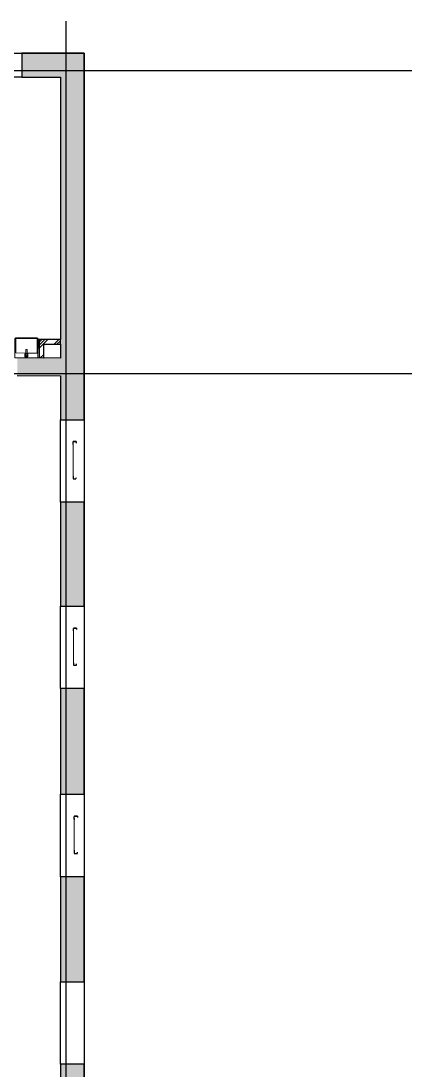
# Model space of a CAD drawing. Header units: millimetres. Extents: x -33838 to 476301, y -41806 to 120107.
# Drawn here: x 218565 to 226815, y 22029 to 44572 of the extents above; entities that cross this region are included whole.
import ezdxf

# ---------------------------------------------------------------- set-up
doc = ezdxf.new("R2010")
doc.units = ezdxf.units.MM
for name, pattern in [('ADSK_Линия сетки', [25, 20, -2.5, 0, -2.5]), ('ADSK_Сверху', [4.5, 3, -1.5]), ('ADSK_Снесено', [4.5, 3, -1.5])]:
    doc.linetypes.add(name, pattern=pattern)
for name, color, linetype, lineweight, true_color in [('_ Окна', 5, 'Continuous', 30, 0x0000ff), ('Стены внутренние', 5, 'Continuous', 18, 0x0000ff), ('Стены наружные', 1, 'ADSK_Снесено', 18, 0xff0000)]:
    doc.layers.add(name, color=color, linetype=linetype, lineweight=lineweight, true_color=true_color)
doc.layers.add('Окна', color=251, linetype='Continuous', lineweight=18)
doc.layers.add('Сантехника', color=251, linetype='Continuous', lineweight=18)
pattern_1 = [(45, (215977.25, 150), (-179.6051, 179.6051), []), (45, (216040.75, 150), (0, 359.2102), []), (45, (215913.75, 150), (0, 359.2102), [])]

# ---------------------------------------------------------------- blocks, each defined once
blk = doc.blocks.new('Витраж-тент со смещением вовне - 60мм 30 сдвиг-1466943-03 План 3-го этажа')
at = {"layer": '_ Окна', "color": 161, "linetype": 'ADSK_Сверху', "true_color": 0xaaaaff}
for p, q in [((-400, 25), (-400, -45)), ((-400, 25), (-370, 25)), ((-400, -45), (-400, 25)), ((400, 25), (370, 25)), ((400, -45), (400, 25)), ((400, -45), (400, 25)), ((-340, -45), (-400, -45)), ((-340, -35), (-340, -45)), ((340, -35), (340, -45)), ((340, -45), (400, -45))]:
    blk.add_line(p, q, dxfattribs=at)
at = {"layer": 'Окна', "color": 161, "linetype": 'ADSK_Сверху', "true_color": 0xaaaaff}
blk.add_line((-340, -45), (340, -45), dxfattribs=at)
blk = doc.blocks.new('Parametric_Porcelain_bathroom_sink_20774 - 500х430мм-V214-03 План 3-го этажа')
at = {"layer": 'Сантехника'}
for p, q in [((-125, 540), (-125, 140)), ((-105, 253), (-105, 540)), ((345, 570), (-95, 570)), ((-95, 550), (345, 550)), ((355, 540), (355, 253)), ((375, 140), (375, 540)), ((110, 243), (-95, 243)), ((140, 319), (110, 319)), ((110, 319), (110, 296)), ((140, 319), (110, 319)), ((110, 236), (110, 296)), ((110, 201), (110, 236)), ((140, 236), (110, 236)), ((140, 296), (140, 319)), ((140, 296), (140, 236)), ((345, 243), (140, 243)), ((140, 236), (140, 201)), ((-125, 140), (-120, 140)), ((-120, 140), (-115, 140)), ((-115, 140), (365, 140)), ((93, 221), (93, 162)), ((110, 223), (95, 223)), ((95, 160), (155, 160)), ((110, 181), (110, 201)), ((140, 181), (110, 181)), ((155, 223), (140, 223)), ((140, 201), (140, 181)), ((156, 162), (156, 221)), ((365, 140), (370, 140)), ((370, 140), (375, 140))]:
    blk.add_line(p, q, dxfattribs=at)
at = {"layer": 'Сантехника', "flags": 128}
for points in [[(-95, 570), (-96, 570), (-97, 570), (-99, 570), (-100, 570), (-101, 569), (-102, 569), (-103, 569), (-104, 568), (-106, 568), (-107, 568), (-108, 567), (-109, 567), (-110, 566), (-111, 565), (-112, 565), (-113, 564), (-114, 563), (-115, 563), (-116, 562), (-117, 561), (-117, 560), (-118, 559), (-119, 558), (-120, 557), (-120, 556), (-121, 555), (-121, 554), (-122, 553), (-123, 552), (-123, 551), (-123, 550), (-124, 549), (-124, 547), (-124, 546), (-125, 545), (-125, 544), (-125, 543), (-125, 542), (-125, 540), (-125, 540)], [(-105, 540), (-105, 540), (-105, 541), (-105, 541), (-105, 542), (-105, 542), (-105, 542), (-105, 543), (-104, 543), (-104, 544), (-104, 544), (-104, 544), (-104, 545), (-104, 545), (-103, 545), (-103, 546), (-103, 546), (-103, 546), (-103, 547), (-102, 547), (-102, 547), (-102, 547), (-101, 548), (-101, 548), (-101, 548), (-100, 548), (-100, 549), (-100, 549), (-99, 549), (-99, 549), (-99, 549), (-98, 549), (-98, 550), (-97, 550), (-97, 550), (-97, 550), (-96, 550), (-96, 550), (-96, 550), (-95, 550), (-95, 550)], [(-105, 541), (-105, 541), (-105, 541), (-105, 540), (-105, 540)], [(-101, 548), (-101, 548), (-102, 548), (-102, 547), (-102, 547), (-102, 547)], [(-95, 550), (-95, 550), (-96, 550), (-96, 550), (-97, 550)], [(375, 540), (375, 541), (375, 542), (375, 544), (375, 545), (374, 546), (374, 547), (374, 548), (373, 549), (373, 551), (373, 552), (372, 553), (372, 554), (371, 555), (370, 556), (370, 557), (369, 558), (368, 559), (368, 560), (367, 561), (366, 562), (365, 562), (364, 563), (363, 564), (362, 565), (361, 565), (360, 566), (359, 566), (358, 567), (357, 568), (356, 568), (355, 568), (354, 569), (352, 569), (351, 569), (350, 570), (349, 570), (348, 570), (347, 570), (345, 570), (345, 570)], [(346, 550), (346, 550), (346, 550), (345, 550), (345, 550)], [(345, 550), (345, 550), (346, 550), (346, 550), (347, 550), (347, 550), (347, 550), (348, 550), (348, 549), (349, 549), (349, 549), (349, 549), (350, 549), (350, 549), (350, 548), (351, 548), (351, 548), (351, 548), (352, 548), (352, 547), (352, 547), (352, 547), (353, 546), (353, 546), (353, 546), (353, 545), (354, 545), (354, 545), (354, 544), (354, 544), (354, 544), (354, 543), (355, 543), (355, 542), (355, 542), (355, 542), (355, 541), (355, 541), (355, 541), (355, 540), (355, 540)], [(353, 546), (353, 546), (353, 547), (352, 547), (352, 547), (352, 547)], [(355, 540), (355, 540), (355, 541), (355, 541), (355, 542)], [(-105, 253), (-105, 253), (-105, 252), (-105, 252), (-105, 252)], [(-95, 243), (-95, 243), (-96, 243), (-96, 243), (-97, 243), (-97, 243), (-97, 243), (-98, 244), (-98, 244), (-99, 244), (-99, 244), (-99, 244), (-100, 244), (-100, 244), (-100, 245), (-101, 245), (-101, 245), (-101, 245), (-102, 246), (-102, 246), (-102, 246), (-102, 246), (-103, 247), (-103, 247), (-103, 247), (-103, 248), (-104, 248), (-104, 248), (-104, 249), (-104, 249), (-104, 250), (-104, 250), (-105, 250), (-105, 251), (-105, 251), (-105, 251), (-105, 252), (-105, 252), (-105, 253), (-105, 253), (-105, 253)], [(-103, 247), (-103, 247), (-103, 247), (-102, 246), (-102, 246), (-102, 246)], [(-96, 243), (-96, 243), (-96, 243), (-95, 243), (-95, 243)], [(355, 253), (355, 253), (355, 252), (355, 252), (355, 252), (355, 251), (355, 251), (355, 250), (354, 250), (354, 250), (354, 249), (354, 249), (354, 249), (354, 248), (353, 248), (353, 248), (353, 247), (353, 247), (353, 247), (352, 246), (352, 246), (352, 246), (351, 245), (351, 245), (351, 245), (350, 245), (350, 245), (350, 244), (349, 244), (349, 244), (349, 244), (348, 244), (348, 244), (347, 243), (347, 243), (347, 243), (346, 243), (346, 243), (346, 243), (345, 243), (345, 243)], [(345, 243), (345, 243), (346, 243), (346, 243), (347, 243)], [(351, 245), (351, 245), (352, 246), (352, 246), (352, 246), (352, 246)], [(355, 252), (355, 252), (355, 253), (355, 253), (355, 253)]]:
    blk.add_lwpolyline(points, dxfattribs=at)
at = {"layer": 'Сантехника'}
for centre, radius, start, end in [((95, 221), 1.87, 120, 150), ((95, 221), 1.87, 90, 180), ((95, 221), 1.87, 120, 150), ((95, 221), 1.87, 120, 150), ((95, 162), 1.49, 180, 270), ((155, 221), 1.87, 0, 90), ((155, 162), 1.49, 270, 360), ((155, 221), 1.87, 30, 60), ((155, 221), 1.87, 30, 60), ((155, 221), 1.87, 30, 60)]:
    blk.add_arc(centre, radius, start, end, dxfattribs=at)

msp = doc.modelspace()

# ---------------------------------------------------------------- hatches: boundary and pattern name
at = {"layer": 'Стены внутренние', "lineweight": 25, "true_color": 0x636466}
h = msp.add_hatch(dxfattribs=at)
h.set_pattern_fill('FP_1', color=251, style=0, pattern_type=2)
h.set_pattern_definition(pattern_1)
h.paths.add_polyline_path([(219053.49335, 37335.87953), (219053.49335, 37736.48193), (218953.49335, 37736.48193), (218953.49335, 37336.9841)])
h = msp.add_hatch(dxfattribs=at)
h.set_pattern_fill('FP_1', color=251, style=0, pattern_type=2)
h.set_pattern_definition(pattern_1)
h.paths.add_polyline_path([(219410.75332, 37636.48193), (219410.75332, 37736.48193), (219053.49335, 37736.48193), (219053.49335, 37636.48193), (219391.21886, 37636.48193)])
h = msp.add_hatch(color=251, dxfattribs=at)
h.paths.add_polyline_path([(219410.75332, 36951.91018), (219410.75332, 37331.93336), (218487.64964, 37342.12964), (218484.22569, 36962.14428), (219391.21886, 36952.12595)])
h.paths.add_polyline_path([(216983.54404, 36978.7203), (216987.74114, 37358.69712), (210208.50306, 37433.57824), (210208.50306, 37053.55506), (216724.81817, 36981.57809)])
at = {"layer": 'Стены наружные', "linetype": 'Continuous', "lineweight": 25, "true_color": 0x636466}
h = msp.add_hatch(color=251, dxfattribs=at)
h.paths.add_polyline_path([(219410.75332, 43368.86858), (219410.75332, 43878.86858), (218586.19067, 43878.86858), (218586.19067, 43368.86858), (219371.26095, 43368.86858)])
h.paths.add_polyline_path([(215887.62659, 43368.86858), (217076.19067, 43368.86858), (217076.19067, 43878.86858), (215613.01522, 43878.86858), (215613.01522, 43368.86858)])
h.paths.add_polyline_path([(214103.01522, 43368.86858), (214103.01522, 43878.86858), (212588.91672, 43878.86858), (212588.91672, 43368.86858)])
h.paths.add_polyline_path([(210208.50306, 43368.86858), (211078.91672, 43368.86858), (211078.91672, 43878.86858), (209698.50306, 43878.86858), (209698.50306, 43368.86858), (210154.14336, 43368.86858)])
h = msp.add_hatch(color=251, dxfattribs=at)
h.paths.add_polyline_path([(219920.75332, 21068.63165), (219920.75332, 22173.1495), (219410.75332, 22173.1495), (219410.75332, 21068.63165), (219687.3751, 21068.63165)])
h.paths.add_polyline_path([(219606.7772, 23943.1495), (219920.75332, 23943.1495), (219920.75332, 26198.61653), (219410.75332, 26198.61653), (219410.75332, 23943.1495), (219597.8212, 23943.1495)])
h.paths.add_polyline_path([(219920.75332, 27968.61653), (219920.75332, 30239.62246), (219410.75332, 30239.62246), (219410.75332, 27968.61653), (219592.82645, 27968.61653)])
h.paths.add_polyline_path([(219920.75332, 32009.62246), (219920.75332, 34241.5813), (219410.75332, 34241.5813), (219410.75332, 32009.62246), (219592.82645, 32009.62246)])
h.paths.add_polyline_path([(219541.2466, 36011.5813), (219920.75332, 36011.5813), (219920.75332, 43878.86858), (219410.75332, 43878.86858), (219410.75332, 36011.5813)])

# ---------------------------------------------------------------- linework, layer by layer
at = {"linetype": 'ADSK_Линия сетки', "lineweight": 25}
for p, q in [((219537.16465, -2825.79407), (219537.16465, 44571.85247)), ((204891.02955, 43506.78828), (273118.97256, 43506.78828)), ((204891.02955, 37006.78828), (273118.97256, 37006.78828))]:
    msp.add_line(p, q, dxfattribs=at)
at = {"color": 251, "lineweight": 25, "true_color": 0x636466}
msp.add_lwpolyline([(216267.75299, 8679.25245), (209836.21222, 8679.25245), (209698.50306, 43878.86858), (219920.75332, 43878.86858), (219920.75332, 21068.63165), (219307.34911, 21068.63165), (219358.88756, 13231.21845)], dxfattribs=at)
at = {"layer": 'Стены внутренние', "color": 251, "lineweight": 25, "true_color": 0x636466}
for p, q in [((218953.49335, 37736.48193), (218953.49335, 37336.9841)), ((219410.75332, 37736.48193), (218953.49335, 37736.48193)), ((219410.75332, 37636.48193), (219410.75332, 37736.48193)), ((219053.49335, 37335.87953), (219053.49335, 37636.48193)), ((219053.49335, 37636.48193), (219410.75332, 37636.48193)), ((219410.75332, 37331.93336), (218929.97409, 37337.24388)), ((218483.45255, 36962.15282), (219410.75332, 36951.91018))]:
    msp.add_line(p, q, dxfattribs=at)
at = {"layer": 'Стены наружные', "color": 251, "linetype": 'Continuous', "lineweight": 25, "true_color": 0x636466}
for p, q in [((217076.19067, 43878.86858), (218586.19067, 43878.86858)), ((219920.75332, 43878.86858), (218586.19067, 43878.86858)), ((218586.19067, 43878.86858), (218586.19067, 43368.86858)), ((219920.75332, 36011.5813), (219920.75332, 43878.86858)), ((218586.19067, 43368.86858), (217076.19067, 43368.86858)), ((218586.19067, 43368.86858), (219410.75332, 43368.86858)), ((219410.75332, 43368.86858), (219410.75332, 37736.48193)), ((219410.75332, 37636.48193), (219410.75332, 37331.93336)), ((219410.75332, 36951.91018), (219410.75332, 36011.5813)), ((219410.75332, 36011.5813), (219920.75332, 36011.5813)), ((219410.75332, 34241.5813), (219410.75332, 36011.5813)), ((219920.75332, 36011.5813), (219920.75332, 34241.5813)), ((219920.75332, 34241.5813), (219410.75332, 34241.5813)), ((219410.75332, 34241.5813), (219410.75332, 32009.62246)), ((219920.75332, 32009.62246), (219920.75332, 34241.5813)), ((219410.75332, 32009.62246), (219920.75332, 32009.62246)), ((219410.75332, 30239.62246), (219410.75332, 32009.62246)), ((219920.75332, 32009.62246), (219920.75332, 30239.62246)), ((219920.75332, 30239.62246), (219410.75332, 30239.62246)), ((219410.75332, 30239.62246), (219410.75332, 27968.61653)), ((219920.75332, 27968.61653), (219920.75332, 30239.62246)), ((219410.75332, 27968.61653), (219920.75332, 27968.61653)), ((219410.75332, 26198.61653), (219410.75332, 27968.61653)), ((219920.75332, 27968.61653), (219920.75332, 26198.61653)), ((219920.75332, 26198.61653), (219410.75332, 26198.61653)), ((219410.75332, 26198.61653), (219410.75332, 23943.1495)), ((219920.75332, 23943.1495), (219920.75332, 26198.61653)), ((219410.75332, 23943.1495), (219920.75332, 23943.1495)), ((219410.75332, 22173.1495), (219410.75332, 23943.1495)), ((219920.75332, 23943.1495), (219920.75332, 22173.1495)), ((219920.75332, 22173.1495), (219410.75332, 22173.1495)), ((219410.75332, 22173.1495), (219410.75332, 21070.99148)), ((219920.75332, 21068.63165), (219920.75332, 22173.1495))]:
    msp.add_line(p, q, dxfattribs=at)

# ---------------------------------------------------------------- block references
at = {"layer": '_ Окна', "color": 251, "linetype": 'ADSK_Сверху', "lineweight": 25, "true_color": 0x636466, "rotation": 269.9999999999995}
for p in [(219729.15751, 35141.5813), (219735.5685, 31139.62246), (219755.41457, 27098.61653)]:
    msp.add_blockref('Витраж-тент со смещением вовне - 60мм 30 сдвиг-1466943-03 План 3-го этажа', p, dxfattribs=at)
at = {"layer": 'Сантехника', "color": 251, "lineweight": 25, "true_color": 0x636466, "rotation": 359.3671563157863}
msp.add_blockref('Parametric_Porcelain_bathroom_sink_20774 - 500х430мм-V214-03 План 3-го этажа', (218553.62102, 37201.39241), dxfattribs=at)

doc.saveas('drawing.dxf')
